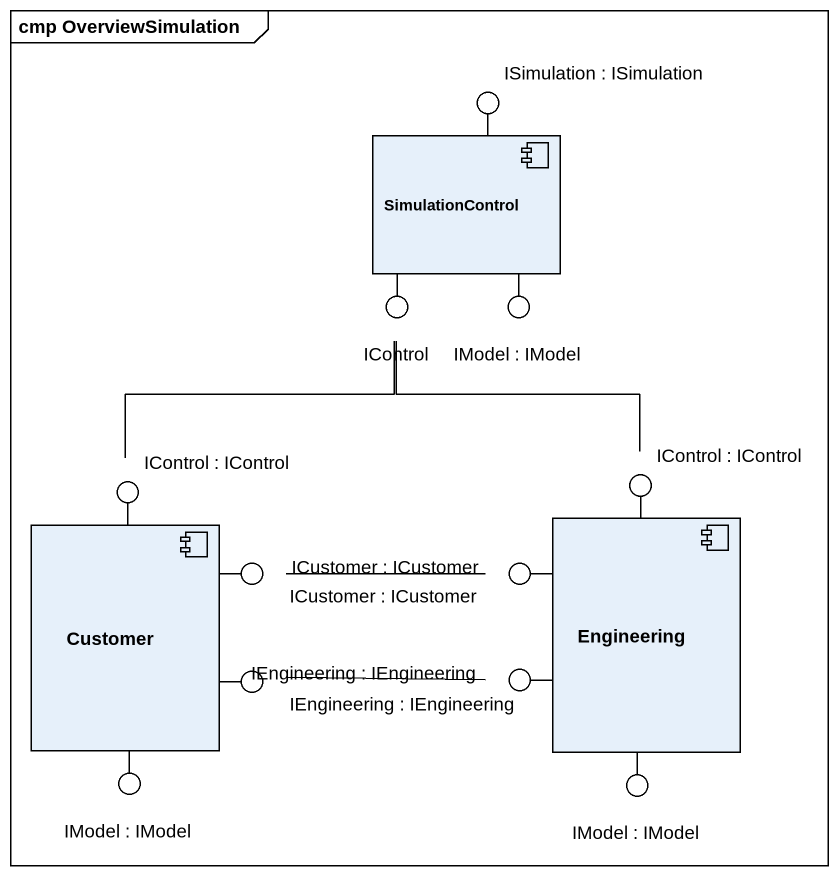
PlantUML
@startuml
mainframe cmp OverviewSimulation
() "ISimulation : ISimulation" as ISimulation
component SimulationControl
() IControl
() "IModel : IModel" as IModel
() "IControl : IControl" as IControl_2
() "IControl : IControl" as IControl_3
component Customer
() "ICustomer : ICustomer" as ICustomer
() "ICustomer : ICustomer" as ICustomer_2
component Engineering
() "IEngineering : IEngineering" as IEngineering
() "IEngineering : IEngineering" as IEngineering_2
() "IModel : IModel" as IModel_2
() "IModel : IModel" as IModel_3
SimulationControl -up- ISimulation
SimulationControl -- IControl
SimulationControl -- IModel
Customer -up- IControl_2
Engineering -up- IControl_3
Customer -right- ICustomer
Engineering -left- ICustomer_2
Customer -right- IEngineering
Engineering -left- IEngineering_2
Customer -- IModel_2
Engineering -- IModel_3
IControl -- IControl_3
IControl_2 -up- IControl
ICustomer -right- ICustomer_2
IEngineering -right- IEngineering_2
@enduml
